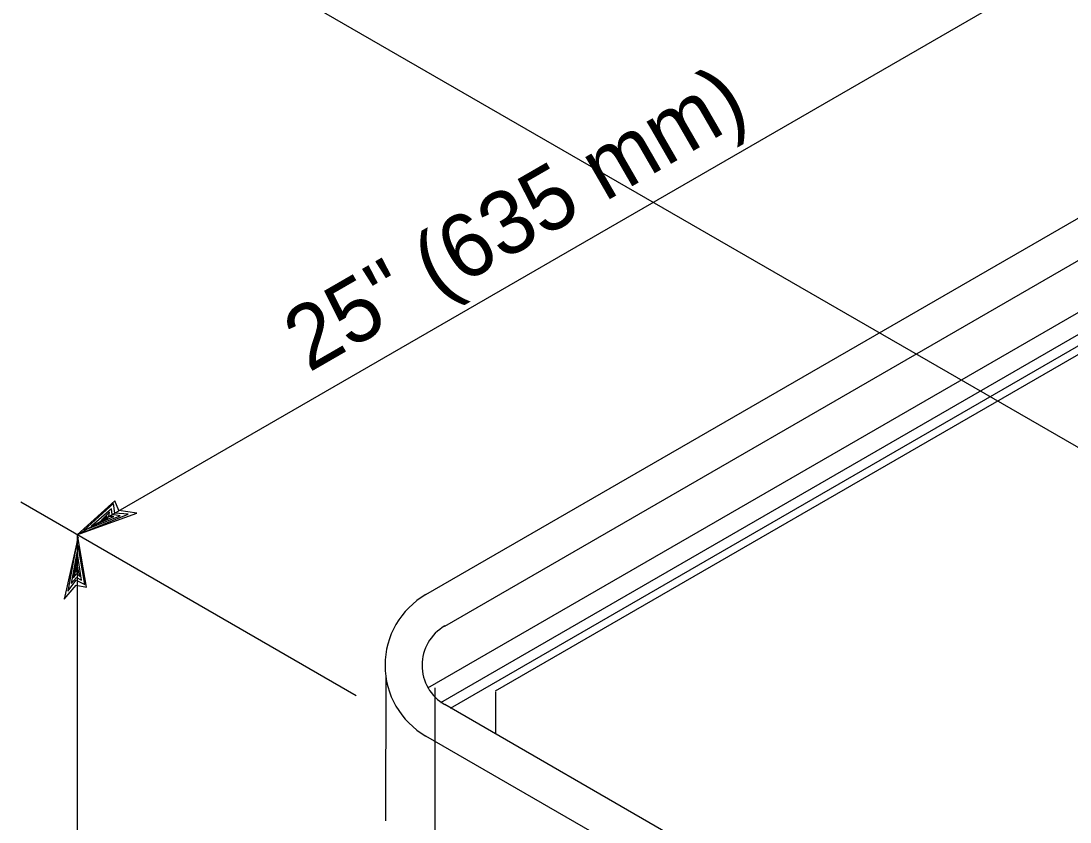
# Model space of a CAD drawing. Extents: x 1709823 to 1716999, y 1398858 to 1402388.
# Drawn here: x 1715088.08 to 1715122.75, y 1401704.98 to 1401731.46 of the extents above; entities that cross this region are included whole.
import ezdxf

# ---------------------------------------------------------------- set-up
doc = ezdxf.new("R2010")
doc.units = 0
doc.layers.add('Design_EX_Roadway Dimensions', color=7, linetype='Continuous')
doc.layers.add('Signals_EX_Above Ground', color=7, linetype='Continuous')

msp = doc.modelspace()

# ---------------------------------------------------------------- linework, layer by layer
at = {"layer": 'Design_EX_Roadway Dimensions'}
for p, q in [((1715089.93, 1401714.482), (1715127.231, 1401736.014)), ((1715180.898, 1401683.957), (1715092.29, 1401735.096)), ((1715099.157, 1401709.155), (1715088.075, 1401715.553)), ((1715089.93, 1401714.482), (1715089.93, 1401688.614))]:
    msp.add_line(p, q, dxfattribs=at)
for points in [[(1715089.923, 1401714.482), (1715091.906, 1401715.194), (1715091.306, 1401715.281), (1715091.178, 1401715.604), (1715089.93, 1401714.482), (1715091.618, 1401715.157), (1715091.175, 1401715.194), (1715091.138, 1401715.509), (1715090.166, 1401714.632), (1715091.351, 1401715.109), (1715091.085, 1401715.154), (1715091.073, 1401715.341), (1715090.41, 1401714.767), (1715091.148, 1401715.079), (1715090.976, 1401715.086), (1715091.003, 1401715.229), (1715090.728, 1401714.951), (1715090.953, 1401715.034), (1715090.89, 1401715.052), (1715090.923, 1401715.104), (1715090.826, 1401715.004)], [(1715089.965, 1401714.413), (1715089.506, 1401712.356), (1715089.9, 1401712.817), (1715090.241, 1401712.752), (1715089.96, 1401714.407), (1715089.629, 1401712.62), (1715089.897, 1401712.974), (1715090.182, 1401712.838), (1715089.962, 1401714.128), (1715089.731, 1401712.871), (1715089.911, 1401713.072), (1715090.076, 1401712.982), (1715089.945, 1401713.849), (1715089.813, 1401713.058), (1715089.912, 1401713.201), (1715090.019, 1401713.102), (1715089.93, 1401713.481), (1715089.879, 1401713.247), (1715089.929, 1401713.291), (1715089.956, 1401713.235), (1715089.923, 1401713.372)]]:
    msp.add_lwpolyline(points, dxfattribs=at)
at = {"layer": 'Signals_EX_Above Ground'}
for p, q in [((1715101.459, 1401712.503), (1715132.61, 1401730.484)), ((1715101.459, 1401712.503), (1715132.61, 1401730.484)), ((1715102.082, 1401711.464), (1715133.211, 1401729.431)), ((1715101.527, 1401709.424), (1715133.21, 1401727.712)), ((1715101.953, 1401708.939), (1715133.526, 1401727.164)), ((1715102.278, 1401708.752), (1715133.688, 1401726.882)), ((1715103.766, 1401709.323), (1715133.567, 1401726.525)), ((1715100.138, 1401709.772), (1715100.127, 1401705.021)), ((1715101.753, 1401709.417), (1715101.753, 1401683.583)), ((1715103.766, 1401709.287), (1715103.766, 1401707.894)), ((1715119.752, 1401698.663), (1715102.082, 1401708.866)), ((1715119.152, 1401697.611), (1715101.459, 1401707.826))]:
    msp.add_line(p, q, dxfattribs=at)
for centre, radius, start, end in [((1715102.809, 1401710.164), 2.7, 119.9952, 239.9933), ((1715102.832, 1401710.165), 1.5, 119.9991, 239.9973)]:
    msp.add_arc(centre, radius, start, end, dxfattribs=at)

# ---------------------------------------------------------------- texts
at = {"layer": 'Design_EX_Roadway Dimensions'}
msp.add_text('25" (635 mm)', height=2.0985, rotation=29.9996, dxfattribs=at).set_placement((1715097.59, 1401719.828))

doc.saveas('drawing.dxf')
